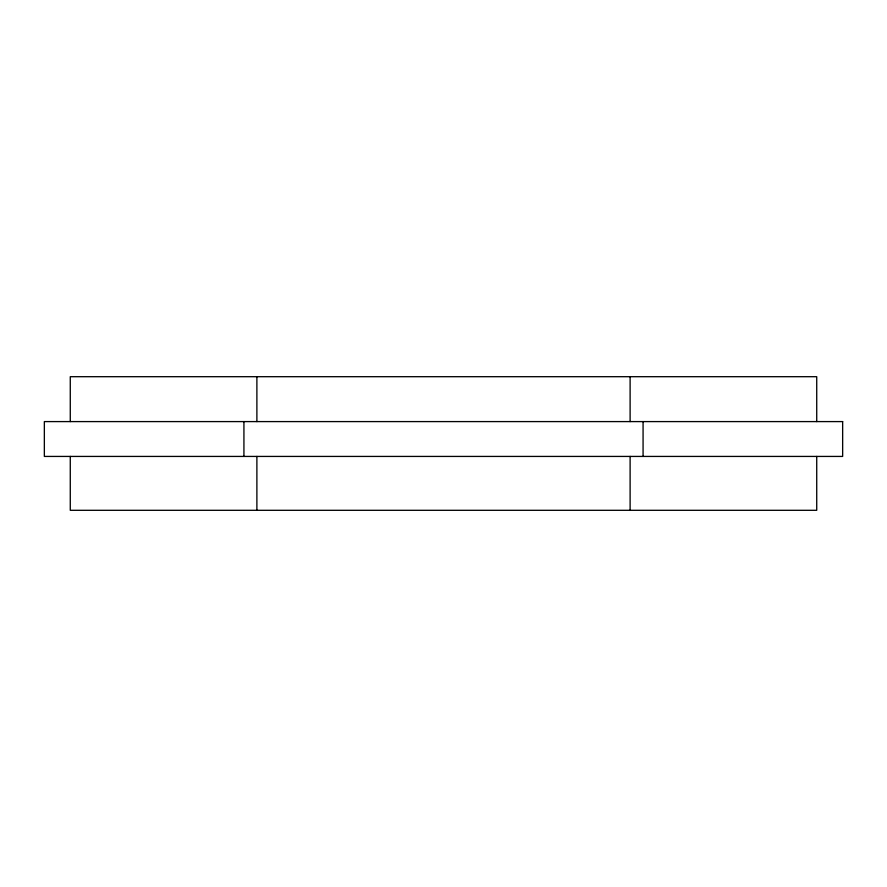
<?xml version="1.0" encoding="UTF-8"?>
<svg xmlns="http://www.w3.org/2000/svg" width="887" height="887" viewBox="0 0 887 887"><rect width="100%" height="100%" fill="white"/><g stroke="black" fill="none" stroke-linecap="round" stroke-linejoin="round"><path stroke-width="1.33" d="M816.727 421.591L816.727 376.698L70.273 376.698L70.273 421.591M816.727 456.428L816.727 510.302L70.273 510.302L70.273 456.428M643.075 421.591L643.075 456.428M630.114 376.698L630.114 421.591M630.114 456.428L630.114 510.302M256.886 376.698L256.886 421.591M256.886 456.428L256.886 510.302M243.925 421.591L243.925 456.428M842.65 421.591L44.35 421.591L44.35 456.428L842.65 456.428L842.65 421.591"/></g></svg>
